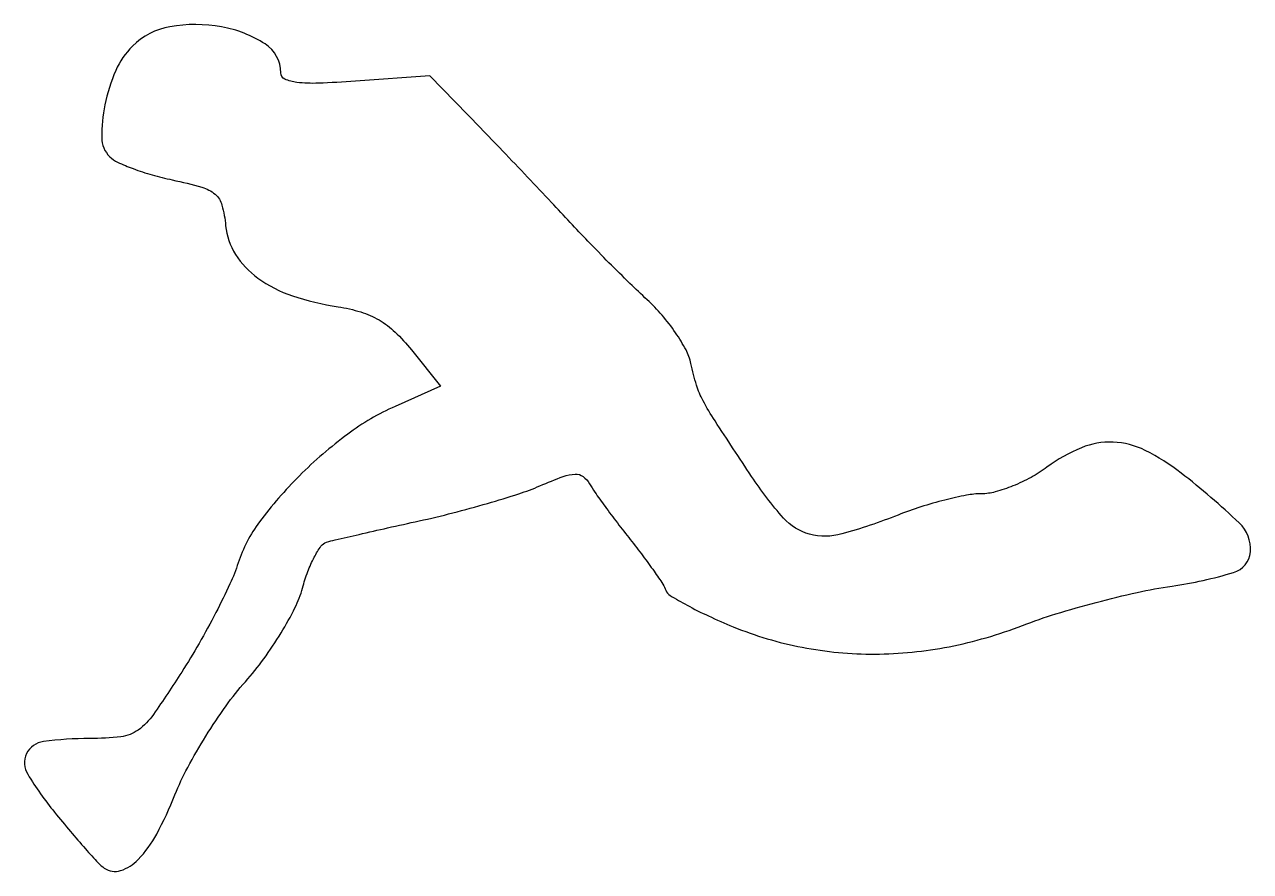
# Model space of a CAD drawing. Extents: x 1 to 116, y 1 to 80.
import ezdxf

# ---------------------------------------------------------------- set-up
doc = ezdxf.new("R2010")
doc.units = 0

msp = doc.modelspace()

# ---------------------------------------------------------------- linework, layer by layer
msp.add_lwpolyline([(11.055777, 78.055777, 0.093066), (9.488824, 75.764389, 0.052893), (8.465674, 72.553914, 0.053833), (8.170122, 69.460912, 0.195307), (8.920973, 67.675304, 0.089468), (9.663047, 67.158284, 0.018811), (11.130121, 66.551039, 0.019151), (12.909609, 65.968179, 0.017111), (14.796277, 65.498445, -0.016101), (17.583736, 64.810415, -0.109091), (18.828199, 64.14421, -0.152027), (19.473251, 63.115828, -0.04069), (19.817517, 61.192687, 0.117738), (20.741056, 58.498155, 0.095516), (22.840025, 56.267749, 0.075754), (26.087731, 54.60134, 0.043529), (30.374803, 53.571045, -0.03668), (32.51662, 53.087193, -0.058863), (34.230152, 52.336123, -0.057789), (35.742982, 51.19526, -0.033948), (37.275374, 49.521524), (40.007825, 46.09705), (35.745591, 44.211662, 0.055944), (31.288112, 41.610451, 0.036045), (26.755385, 37.698061, 0.036442), (22.998394, 33.360621, 0.081489), (20.996649, 29.5, -0.0299), (20.222944, 27.537327, -0.01073), (18.897009, 24.839063, -0.010601), (17.313389, 21.936174, -0.012356), (15.683735, 19.25, -0.008923), (13.024968, 15.260757, -0.08498), (11.596193, 13.802757, -0.127785), (9.981604, 13.173216, -0.029404), (7.038709, 13, 0.031923), (2.686036, 12.721818, 0.254985), (1.113099, 11.582231, 0.2544), (1.217553, 9.640493, 0.031803), (3.739957, 6.073866, 0.005249), (5.225534, 4.272577, 0.006678), (6.635474, 2.643757, 0.005329), (7.847158, 1.310079, 0.054024), (8.412209, 0.819775, 0.233829), (9.937676, 0.593366, 0.123649), (11.59935, 1.630779, 0.069279), (13.336109, 4.021307, 0.027354), (15.053983, 7.715541, -0.027867), (16.250395, 10.281507, -0.016214), (17.952257, 13.223503, -0.016179), (19.854415, 16.069232, -0.026197), (21.670663, 18.343195, 0.024431), (23.396011, 20.487778, 0.020239), (25.022356, 22.926452, 0.02071), (26.331583, 25.287643, 0.050499), (27.038961, 27.144691, -0.024109), (27.534807, 28.686029, -0.031035), (28.143517, 30.043616, -0.03212), (28.772592, 31.074814, -0.169857), (29.302411, 31.454903, -0.014028), (30.099316, 31.664978, -0.000982), (32.351333, 32.186885, -0.001391), (35.040057, 32.796566, -0.001047), (38, 33.452586, 0.008872), (41.153751, 34.203524, 0.007731), (44.427817, 35.098953, 0.007798), (47.364019, 36.000861, 0.022702), (49.350015, 36.746154, -0.011716), (51.527778, 37.618444, -0.078782), (52.66509, 37.849351, -0.169389), (53.406713, 37.626, -0.108493), (54.010163, 36.946975, 0.025038), (54.505612, 36.157533, 0.00503), (55.470989, 34.806969, 0.005302), (56.627944, 33.257108, 0.00493), (57.845557, 31.693772, -0.006533), (59.027355, 30.166345, -0.008307), (60.075694, 28.724984, -0.006719), (60.914837, 27.495197, -0.065994), (61.189275, 26.932175, 0.178524), (61.577649, 26.447042, 0.011504), (63.175549, 25.533449, 0.015648), (65.183563, 24.525833, 0.010951), (67.503866, 23.512138, 0.050089), (74.005372, 21.572754, 0.04855), (80.832031, 20.937587, 0.047469), (87.796142, 21.630112, 0.043776), (94.704511, 23.627714, -0.017544), (97.831002, 24.712229, -0.01034), (101.633513, 25.797963, -0.010337), (105.481644, 26.726537, -0.017383), (108.75, 27.325815, 0.035647), (114.53673, 28.606752, 0.309523), (116.112018, 30.549412, 0.22808), (115.068902, 33.259035, 0.022382), (109.612495, 37.94965, 0.051515), (106.239881, 40.075283, 0.104333), (103.214733, 40.852635, 0.109574), (100.232493, 40.326368, 0.060746), (97, 38.5, -0.033996), (95.499354, 37.543068, -0.02851), (93.793524, 36.734375, -0.02947), (92.143963, 36.175312, -0.067061), (90.842741, 36, 0.047191), (89.437876, 35.86711, 0.015268), (87.396847, 35.4125, 0.015071), (85.145755, 34.7656, 0.016375), (83, 34, -0.025491), (77.723926, 32.225209, -0.133725), (74.691643, 32.202004, -0.148781), (72.237737, 33.718735, -0.034044), (69.237579, 37.634876, -0.001498), (65.803607, 42.845842, -0.021714), (64.674805, 44.745076, -0.049281), (64.06383, 46.213255, -0.022169), (63.543626, 48.23758, 0.071174), (63.078209, 49.515329, 0.027537), (62.096459, 51.129331, 0.026587), (60.823631, 52.787419, 0.02969), (59.425241, 54.23758, -0.007034), (57.803229, 55.77391, -0.003753), (55.838793, 57.716664, -0.003734), (53.861975, 59.7311, -0.00581), (52.191176, 61.5, 0.002359), (50.439757, 63.380077, 0.001155), (48.191298, 65.759949, 0.001146), (45.842824, 68.222879, 0.001664), (43.757923, 70.384934), (39.015846, 75.269869), (32.007923, 74.768454, -0.008301), (28.530597, 74.577614, -0.037766), (26.506033, 74.653108, -0.079923), (25.380849, 74.967269, -0.292708), (25, 75.562091, 0.254685), (23.526794, 78.266706, 0.099401), (19.4362, 79.877409, 0.087657), (14.5822, 79.887575, 0.154365)], format="xyb", close=True)

doc.saveas('drawing.dxf')
